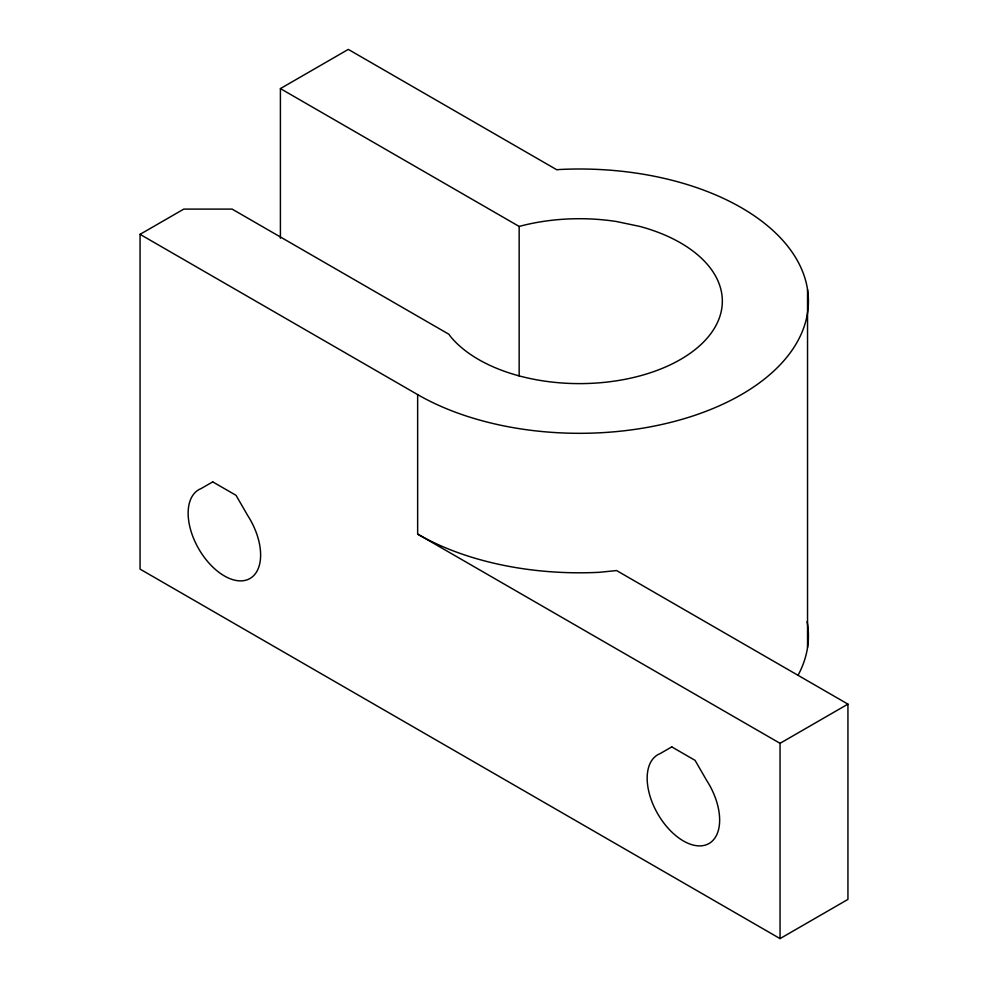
<?xml version="1.0" encoding="UTF-8"?>
<svg xmlns="http://www.w3.org/2000/svg" width="988" height="988" viewBox="0 0 988 988"><rect width="100%" height="100%" fill="white"/><g stroke="black" fill="none" stroke-linecap="round" stroke-linejoin="round"><path stroke-width="1.48" d="M280.407 238.232L280.407 88.599L348.295 49.4L556.824 169.788L559.566 169.504A228.907 132.157 0 0 1 794.611 346.368A228.907 132.157 0 0 1 417.652 394.607L140.061 234.341L140.061 569.113L780.051 938.6L847.939 899.401L847.939 704.123L616.586 570.558L599.469 572.299A228.907 132.157 0 0 1 417.652 534.1L417.652 394.607M140.061 234.341L183.793 209.098L232.106 209.098L449.021 334.327L450.083 336.006A142.815 82.449 0 0 0 680.497 359.471A142.815 82.449 0 0 0 639.866 226.437L616.475 221.522A142.815 82.449 0 0 0 519.157 226.437L280.407 88.599M417.652 534.1L780.051 743.322L847.939 704.123M807.542 289.645L807.542 647.449M780.051 743.322L780.051 938.6M519.157 226.437L519.157 376.07M807.06 621.551A228.907 132.157 0 0 1 798.008 675.335M212.729 481.872L201.083 488.591A51.253 29.591 60 0 0 198.02 547.599A51.253 29.591 60 0 0 250.742 578.029A51.253 29.591 60 0 0 247.679 515.489L236.033 495.321L212.729 481.872M671.766 746.891L660.12 753.609A51.253 29.591 60 0 0 657.045 812.618A51.253 29.591 60 0 0 709.767 843.048A51.253 29.591 60 0 0 706.704 780.508L695.058 760.34L671.766 746.891"/></g></svg>
